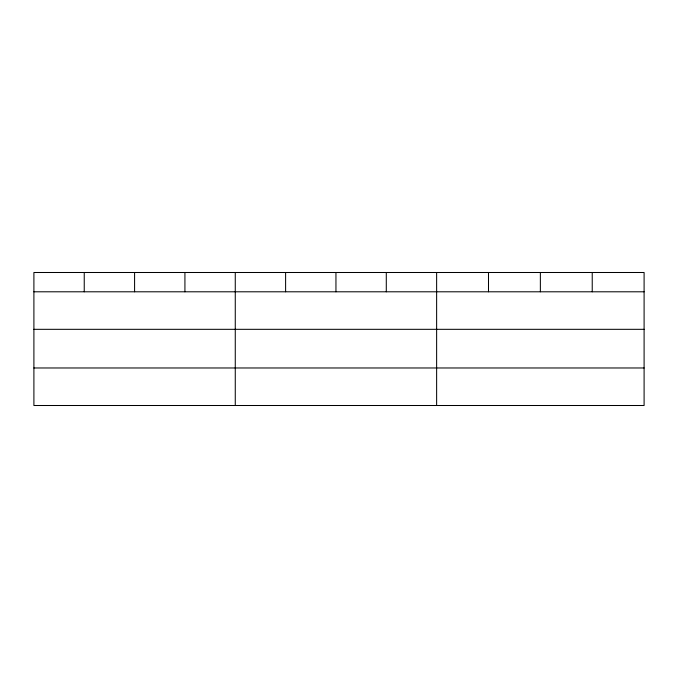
<?xml version="1.0" encoding="UTF-8"?>
<svg xmlns="http://www.w3.org/2000/svg" width="678" height="678" viewBox="0 0 678 678"><rect width="100%" height="100%" fill="white"/><g stroke="black" fill="none" stroke-linecap="round" stroke-linejoin="round"><path stroke-width="1.02" d="M644.1 329.322L644.1 272.497L33.9 272.497L33.9 405.503L644.1 405.503L644.1 329.322L33.9 329.322M33.9 291.794L644.1 291.794M33.9 367.976L644.1 367.976M592.233 272.497L592.233 291.794M540.366 272.497L540.366 291.794M488.499 272.497L488.499 291.794M436.632 272.497L436.632 405.503M386.291 272.497L386.291 291.794M335.949 272.497L335.949 291.794M285.608 272.497L285.608 291.794M235.266 272.497L235.266 405.503M184.924 272.497L184.924 291.794M134.583 272.497L134.583 291.794M84.242 272.497L84.242 291.794"/></g></svg>
